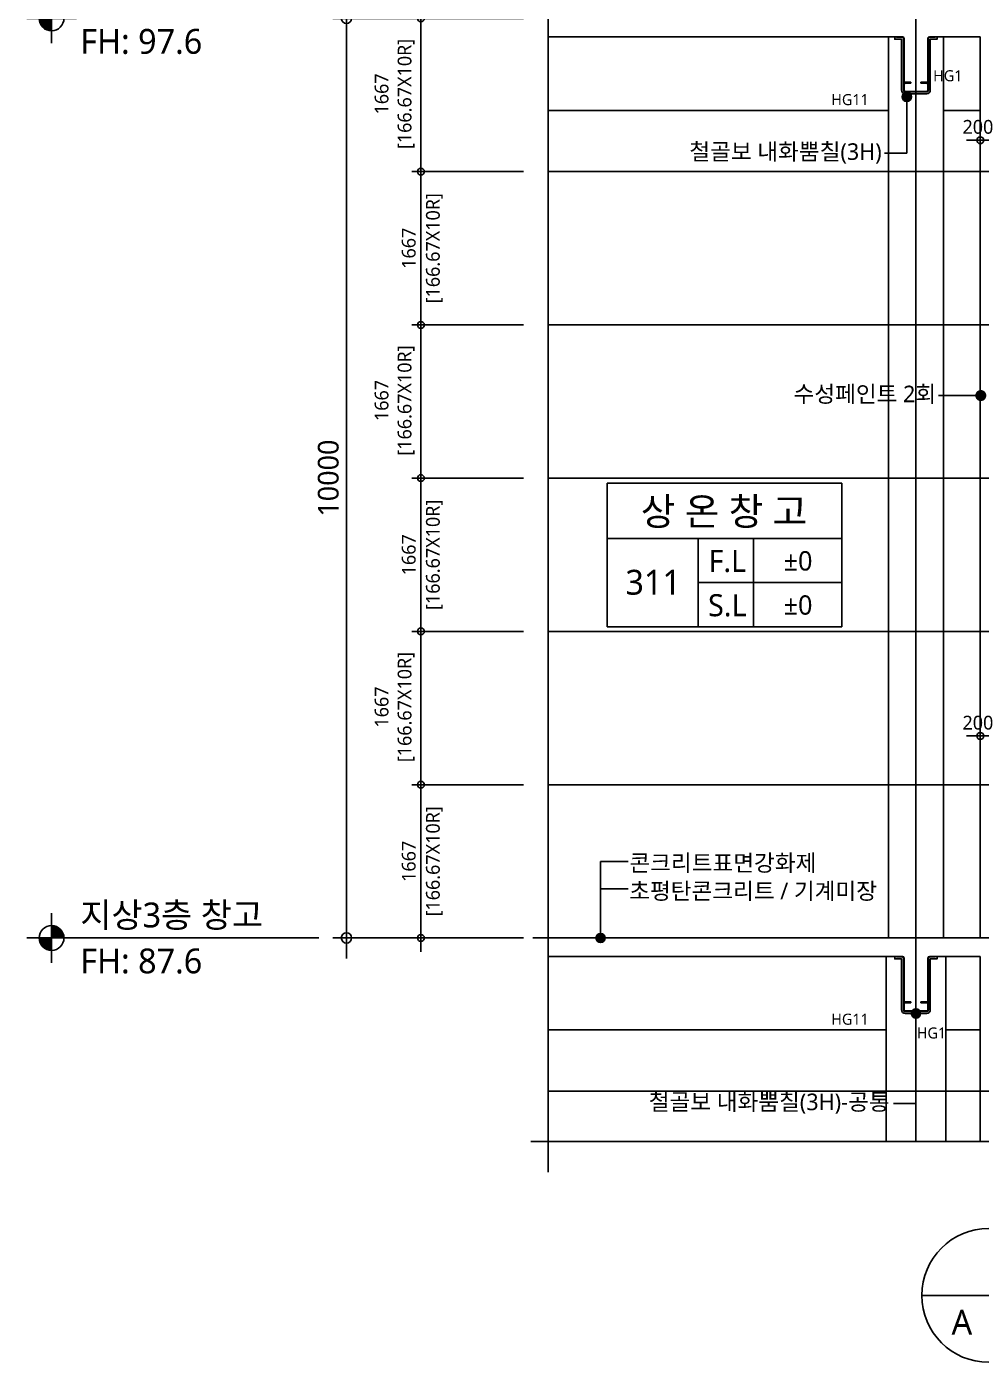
# Model space of a CAD drawing. Header units: millimetres. Extents: x -27671 to 122165, y 825 to 42056.
# Drawn here: x 90447 to 100827, y 1116 to 15640 of the extents above; entities that cross this region are included whole.
import ezdxf
from ezdxf.enums import TextEntityAlignment as Align

# ---------------------------------------------------------------- set-up
doc = ezdxf.new("R2010")
doc.units = ezdxf.units.MM
doc.header["$LTSCALE"] = 100
doc.header["$MEASUREMENT"] = 0
doc.header["$PDSIZE"] = -10
doc.linetypes.add('CEN', pattern=[62, 60, -1, 0, -1])
doc.layers.get('0').update_dxf_attribs({"linetype": 'CONTINUOUS'})
doc.layers.get('Defpoints').update_dxf_attribs({"color": 171, "linetype": 'CONTINUOUS'})
for name, color, linetype in [('CEN(ST)', 1, 'CEN'), ('CON', 2, 'CONTINUOUS'), ('FIN', 8, 'CONTINUOUS'), ('HAN', 9, 'CONTINUOUS'), ('HF', 3, 'CONTINUOUS'), ('LED', 7, 'CONTINUOUS'), ('NDIM', 7, 'CONTINUOUS'), ('SYM', 7, 'CONTINUOUS'), ('TEXT', 3, 'CONTINUOUS'), ('TEXT(AXIS)', 2, 'CONTINUOUS'), ('TEXT(MIN)', 7, 'CONTINUOUS'), ('TEXT(노트)', 7, 'CONTINUOUS'), ('TEXT(실명)', 3, 'CONTINUOUS'), ('TEXT-기입', 6, 'CONTINUOUS'), ('TITLE', 7, 'CONTINUOUS')]:
    doc.layers.add(name, color=color, linetype=linetype)
doc.styles.add('CGS', font='cgse', dxfattribs={"bigfont": 'cgs'})
doc.styles.add('나눔바른고딕', font='NanumBarunGothic.ttf')
doc.dimstyles.new('NDIM 1200', dxfattribs={"dimscale": 75, "dimtxt": 3, "dimasz": 1, "dimexe": 2, "dimexo": 2, "dimgap": 1, "dimtad": 1, "dimdec": 0, "dimdsep": 46, "dimtxsty": 'CGS', "dimblk": 'DOT0', "dimcen": 1, "dimdle": 8, "dimclrd": 256, "dimclre": 256, "dimclrt": 256, "dimadec": 0, "dimazin": 0, "dimtfac": 1, "dimtdec": 0, "dimtix": 1, "dimtmove": 2, "dimatfit": 3, "dimldrblk": 'DOT0', "dimfxl": 1, "dimtolj": 1, "dimtzin": 0, "dimlwd": -1, "dimlwe": -1, "dimarcsym": 0})

# ---------------------------------------------------------------- blocks, each defined once
blk = doc.blocks.new('A$C51E23882')
at = {"layer": 'TITLE'}
blk.add_lwpolyline([(8500, 0), (0, 0), (0, 5200), (8500, 5200)], close=True, dxfattribs=at)
for points in [[(8500, 3200), (0, 3200)], [(3300, 3200), (3300, 0)], [(5300, 3200), (5300, 0)], [(3300, 1600), (8500, 1600)]]:
    blk.add_lwpolyline(points, dxfattribs=at)
at = {"layer": 'TITLE', "style": '나눔바른고딕'}
for s, p in [('F.L', (4352, 2378)), ('S.L', (4352, 778))]:
    blk.add_text(s, height=800, dxfattribs=at).set_placement(p, align=Align.MIDDLE)
blk = doc.blocks.new('A$C19853FC8')
at = {"layer": 'SYM'}
for p, q in [((1800, 0), (1800, 3600)), ((3600, 1800), (0, 1800))]:
    blk.add_line(p, q, dxfattribs=at)
blk.add_circle((1800, 1800), 900, dxfattribs=at)
for points in [[(900, 1800), (1800, 2700), (914, 1959), (1643, 2686)], [(914, 1959), (1643, 2686), (954, 2112), (1492, 2646)], [(954, 2112), (1492, 2646), (1025, 2260), (1346, 2576)], [(1025, 2260), (1346, 2576), (1109, 2378), (1222, 2491)], [(1800, 900), (2700, 1800), (1959, 914), (2686, 1643)], [(1959, 914), (2686, 1643), (2112, 954), (2646, 1492)], [(2112, 954), (2646, 1492), (2260, 1025), (2576, 1346)], [(2260, 1025), (2576, 1346), (2378, 1109), (2491, 1222)]]:
    blk.add_solid(points, dxfattribs=at)
at = {"layer": 'SYM', "linetype": 'Continuous'}
for points in [[(1800, 2700), (1800, 1800), (900, 1800)], [(2700, 1800), (1800, 900), (1800, 1800)]]:
    blk.add_solid(points, dxfattribs=at)
blk = doc.blocks.new('DOT0')
blk.add_line((-3, 0), (3, 0))
at = {"color": 6}
blk.add_circle((0, 0), 0.75, dxfattribs=at)
blk = doc.blocks.new('*D171')
at = {"layer": 'Defpoints', "color": 0, "ltscale": 0.4, "transparency": 16777216}
for p in [(95949, 17397), (94733, 15731), (95949, 15731)]:
    blk.add_point(p, dxfattribs=at)
at = {"layer": 'NDIM', "ltscale": 0.4, "transparency": 16777216}
for p, q in [((95849, 17397), (94633, 17397)), ((94733, 17347), (94733, 15781)), ((95849, 15731), (94633, 15731))]:
    blk.add_line(p, q, dxfattribs=at)
at = {"layer": 'NDIM', "ltscale": 0.4, "transparency": 16777216, "xscale": 50, "yscale": 50, "zscale": 50}
for p, rotation in [((94733, 17397), 90), ((94733, 15731), 270)]:
    blk.add_blockref('DOT0', p, dxfattribs=dict(at, rotation=rotation))
at = {"layer": 'NDIM', "ltscale": 0.4, "transparency": 16777216, "insert": (94447, 16552), "char_height": 150, "attachment_point": 5, "rotation": 90, "style": '나눔바른고딕'}
blk.add_mtext('\\A1;1667\\P[166.67X10R]', dxfattribs=at)
blk = doc.blocks.new('*D177')
at = {"layer": 'Defpoints', "color": 0, "ltscale": 0.4, "transparency": 16777216}
for p in [(95949, 25731), (93924, 15731), (95949, 15731)]:
    blk.add_point(p, dxfattribs=at)
at = {"layer": 'NDIM', "ltscale": 0.4, "transparency": 16777216}
for p, q in [((95799, 25731), (93774, 25731)), ((93924, 25656), (93924, 15806)), ((95799, 15731), (93774, 15731))]:
    blk.add_line(p, q, dxfattribs=at)
at = {"layer": 'NDIM', "ltscale": 0.4, "transparency": 16777216, "xscale": 75, "yscale": 75, "zscale": 75}
for p, rotation in [((93924, 25731), 90), ((93924, 15731), 270)]:
    blk.add_blockref('DOT0', p, dxfattribs=dict(at, rotation=rotation))
at = {"layer": 'NDIM', "ltscale": 0.4, "transparency": 16777216, "insert": (93727, 20731), "char_height": 225, "attachment_point": 5, "rotation": 90, "style": '나눔바른고딕'}
blk.add_mtext('\\A1;10000', dxfattribs=at)
blk = doc.blocks.new('*D178')
at = {"layer": 'Defpoints', "color": 0, "ltscale": 0.4, "transparency": 16777216}
for p in [(94733, 15731), (95949, 15731), (95949, 14064)]:
    blk.add_point(p, dxfattribs=at)
at = {"layer": 'NDIM', "ltscale": 0.4, "transparency": 16777216}
for p, q in [((95849, 15731), (94633, 15731)), ((94733, 14114), (94733, 15681)), ((95849, 14064), (94633, 14064))]:
    blk.add_line(p, q, dxfattribs=at)
at = {"layer": 'NDIM', "ltscale": 0.4, "transparency": 16777216, "xscale": 50, "yscale": 50, "zscale": 50}
for p, rotation in [((94733, 15731), 90), ((94733, 14064), 270)]:
    blk.add_blockref('DOT0', p, dxfattribs=dict(at, rotation=rotation))
at = {"layer": 'NDIM', "ltscale": 0.4, "transparency": 16777216, "insert": (94447, 14909), "char_height": 150, "attachment_point": 5, "rotation": 90, "style": '나눔바른고딕'}
blk.add_mtext('\\A1;1667\\P[166.67X10R]', dxfattribs=at)
blk = doc.blocks.new('*D179')
at = {"layer": 'Defpoints', "color": 0, "ltscale": 0.4, "transparency": 16777216}
for p in [(94733, 14064), (95949, 14064), (95949, 12397)]:
    blk.add_point(p, dxfattribs=at)
at = {"layer": 'NDIM', "ltscale": 0.4, "transparency": 16777216}
for p, q in [((95849, 14064), (94633, 14064)), ((94733, 12447), (94733, 14014)), ((95849, 12397), (94633, 12397))]:
    blk.add_line(p, q, dxfattribs=at)
at = {"layer": 'NDIM', "ltscale": 0.4, "transparency": 16777216, "xscale": 50, "yscale": 50, "zscale": 50}
for p, rotation in [((94733, 14064), 90), ((94733, 12397), 270)]:
    blk.add_blockref('DOT0', p, dxfattribs=dict(at, rotation=rotation))
at = {"layer": 'NDIM', "ltscale": 0.4, "transparency": 16777216, "char_height": 150, "attachment_point": 5, "rotation": 90, "style": '나눔바른고딕'}
for s, insert in [('\\A1;[166.67X10R]', (94880, 13231)), ('\\A1;1667', (94602, 13231))]:
    blk.add_mtext(s, dxfattribs=dict(at, insert=insert))
blk = doc.blocks.new('*D180')
at = {"layer": 'Defpoints', "color": 0, "ltscale": 0.4, "transparency": 16777216}
for p in [(94733, 12397), (95949, 12397), (95949, 10731)]:
    blk.add_point(p, dxfattribs=at)
at = {"layer": 'NDIM', "ltscale": 0.4, "transparency": 16777216}
for p, q in [((95849, 12397), (94633, 12397)), ((94733, 10781), (94733, 12347)), ((95849, 10731), (94633, 10731))]:
    blk.add_line(p, q, dxfattribs=at)
at = {"layer": 'NDIM', "ltscale": 0.4, "transparency": 16777216, "xscale": 50, "yscale": 50, "zscale": 50}
for p, rotation in [((94733, 12397), 90), ((94733, 10731), 270)]:
    blk.add_blockref('DOT0', p, dxfattribs=dict(at, rotation=rotation))
at = {"layer": 'NDIM', "ltscale": 0.4, "transparency": 16777216, "insert": (94447, 11575), "char_height": 150, "attachment_point": 5, "rotation": 90, "style": '나눔바른고딕'}
blk.add_mtext('\\A1;1667\\P[166.67X10R]', dxfattribs=at)
blk = doc.blocks.new('*D181')
at = {"layer": 'Defpoints', "color": 0, "ltscale": 0.4, "transparency": 16777216}
for p in [(94733, 10731), (95949, 10731), (95949, 9064)]:
    blk.add_point(p, dxfattribs=at)
at = {"layer": 'NDIM', "ltscale": 0.4, "transparency": 16777216}
for p, q in [((95849, 10731), (94633, 10731)), ((94733, 9114), (94733, 10681)), ((95849, 9064), (94633, 9064))]:
    blk.add_line(p, q, dxfattribs=at)
at = {"layer": 'NDIM', "ltscale": 0.4, "transparency": 16777216, "xscale": 50, "yscale": 50, "zscale": 50}
for p, rotation in [((94733, 10731), 90), ((94733, 9064), 270)]:
    blk.add_blockref('DOT0', p, dxfattribs=dict(at, rotation=rotation))
at = {"layer": 'NDIM', "ltscale": 0.4, "transparency": 16777216, "char_height": 150, "attachment_point": 5, "rotation": 90, "style": '나눔바른고딕'}
for s, insert in [('\\A1;[166.67X10R]', (94880, 9897)), ('\\A1;1667', (94602, 9897))]:
    blk.add_mtext(s, dxfattribs=dict(at, insert=insert))
blk = doc.blocks.new('*D182')
at = {"layer": 'Defpoints', "color": 0, "ltscale": 0.4, "transparency": 16777216}
for p in [(94733, 9064), (95949, 9064), (95949, 7397)]:
    blk.add_point(p, dxfattribs=at)
at = {"layer": 'NDIM', "ltscale": 0.4, "transparency": 16777216}
for p, q in [((95849, 9064), (94633, 9064)), ((94733, 7447), (94733, 9014)), ((95849, 7397), (94633, 7397))]:
    blk.add_line(p, q, dxfattribs=at)
at = {"layer": 'NDIM', "ltscale": 0.4, "transparency": 16777216, "xscale": 50, "yscale": 50, "zscale": 50}
for p, rotation in [((94733, 9064), 90), ((94733, 7397), 270)]:
    blk.add_blockref('DOT0', p, dxfattribs=dict(at, rotation=rotation))
at = {"layer": 'NDIM', "ltscale": 0.4, "transparency": 16777216, "insert": (94447, 8242), "char_height": 150, "attachment_point": 5, "rotation": 90, "style": '나눔바른고딕'}
blk.add_mtext('\\A1;1667\\P[166.67X10R]', dxfattribs=at)
blk = doc.blocks.new('*D183')
at = {"layer": 'Defpoints', "color": 0, "ltscale": 0.4, "transparency": 16777216}
for p in [(94733, 7397), (95949, 7397), (95949, 5731)]:
    blk.add_point(p, dxfattribs=at)
at = {"layer": 'NDIM', "ltscale": 0.4, "transparency": 16777216}
for p, q in [((95849, 7397), (94633, 7397)), ((94733, 5781), (94733, 7347)), ((95849, 5731), (94633, 5731))]:
    blk.add_line(p, q, dxfattribs=at)
at = {"layer": 'NDIM', "ltscale": 0.4, "transparency": 16777216, "xscale": 50, "yscale": 50, "zscale": 50}
for p, rotation in [((94733, 7397), 90), ((94733, 5731), 270)]:
    blk.add_blockref('DOT0', p, dxfattribs=dict(at, rotation=rotation))
at = {"layer": 'NDIM', "ltscale": 0.4, "transparency": 16777216, "char_height": 150, "attachment_point": 5, "rotation": 90, "style": '나눔바른고딕'}
for s, insert in [('\\A1;[166.67X10R]', (94880, 6564)), ('\\A1;1667', (94602, 6564))]:
    blk.add_mtext(s, dxfattribs=dict(at, insert=insert))
blk = doc.blocks.new('*D184')
at = {"layer": 'Defpoints', "color": 0, "ltscale": 0.4, "transparency": 16777216}
for p in [(93924, 15731), (95949, 15731), (95949, 5731)]:
    blk.add_point(p, dxfattribs=at)
at = {"layer": 'NDIM', "ltscale": 0.4, "transparency": 16777216}
for p, q in [((95799, 15731), (93774, 15731)), ((93924, 5806), (93924, 15656)), ((95799, 5731), (93774, 5731))]:
    blk.add_line(p, q, dxfattribs=at)
at = {"layer": 'NDIM', "ltscale": 0.4, "transparency": 16777216, "xscale": 75, "yscale": 75, "zscale": 75}
for p, rotation in [((93924, 15731), 90), ((93924, 5731), 270)]:
    blk.add_blockref('DOT0', p, dxfattribs=dict(at, rotation=rotation))
at = {"layer": 'NDIM', "ltscale": 0.4, "transparency": 16777216, "insert": (93727, 10731), "char_height": 225, "attachment_point": 5, "rotation": 90, "style": '나눔바른고딕'}
blk.add_mtext('\\A1;10000', dxfattribs=at)
blk = doc.blocks.new('*U228')
at = {"layer": 'Defpoints'}
blk.add_point((0, 0), dxfattribs=at)
at = {"layer": 'HF'}
for p, q in [((-209, 0), (-147, 0)), ((-209, 0), (-209, -6)), ((209, 0), (147, 0)), ((209, 0), (209, -6)), ((-209, -6), (-147, -6)), ((-135, -18), (-135, -482)), ((-129, -18), (-129, -482)), ((129, -18), (129, -482)), ((135, -18), (135, -482)), ((209, -6), (147, -6)), ((-135, -518), (-135, -582)), ((-129, -518), (-129, -582)), ((-117, -494), (-55, -494)), ((-117, -500), (-55, -500)), ((-117, -506), (-55, -506)), ((-55, -494), (-55, -500)), ((-55, -500), (-55, -506)), ((117, -494), (55, -494)), ((55, -494), (55, -500)), ((117, -500), (55, -500)), ((55, -500), (55, -506)), ((117, -506), (55, -506)), ((129, -518), (129, -582)), ((135, -518), (135, -582)), ((-117, -594), (117, -594)), ((-117, -600), (117, -600))]:
    blk.add_line(p, q, dxfattribs=at)
for centre, radius, start, end in [((-147, -18), 18, 360, 450), ((147, -18), 18, 90, 180), ((-147, -18), 12, 360, 450), ((147, -18), 12, 90, 180), ((-117, -482), 18, 180, 270), ((-117, -518), 18, 90, 180), ((-117, -482), 12, 180, 270), ((-117, -518), 12, 90, 180), ((117, -482), 12, 270, 360), ((117, -482), 18, 270, 360), ((117, -518), 18, 0, 90), ((117, -518), 12, 0, 90), ((-117, -582), 18, 180, 270), ((-117, -582), 12, 180, 270), ((117, -582), 12, 270, 360), ((117, -582), 18, 270, 360)]:
    blk.add_arc(centre, radius, start, end, dxfattribs=at)
blk = doc.blocks.new('*D243')
at = {"layer": 'Defpoints', "color": 0, "ltscale": 0.4, "transparency": 16777216}
for p in [(100816, 7927), (100816, 7585), (101016, 7585)]:
    blk.add_point(p, dxfattribs=at)
at = {"layer": 'NDIM', "ltscale": 0.4, "transparency": 16777216}
for p, q in [((100816, 7685), (100816, 8027)), ((101016, 7685), (101016, 8027)), ((100966, 7927), (100866, 7927))]:
    blk.add_line(p, q, dxfattribs=at)
at = {"layer": 'NDIM', "ltscale": 0.4, "transparency": 16777216, "xscale": 50, "yscale": 50, "zscale": 50, "rotation": 180}
blk.add_blockref('DOT0', (100816, 7927), dxfattribs=at)
at = {"layer": 'NDIM', "ltscale": 0.4, "transparency": 16777216, "xscale": 50, "yscale": 50, "zscale": 50}
blk.add_blockref('DOT0', (101016, 7927), dxfattribs=at)
at = {"layer": 'NDIM', "ltscale": 0.4, "transparency": 16777216, "insert": (100790, 8071), "char_height": 150, "attachment_point": 5, "style": '나눔바른고딕'}
blk.add_mtext('\\A1;200', dxfattribs=at)
blk = doc.blocks.new('*D271')
at = {"layer": 'Defpoints', "color": 0, "ltscale": 0.4, "transparency": 16777216}
for p in [(100816, 14406), (100816, 14064), (101016, 14064)]:
    blk.add_point(p, dxfattribs=at)
at = {"layer": 'NDIM', "ltscale": 0.4, "transparency": 16777216}
for p, q in [((100816, 14164), (100816, 14506)), ((100966, 14406), (100866, 14406)), ((101016, 14164), (101016, 14506))]:
    blk.add_line(p, q, dxfattribs=at)
at = {"layer": 'NDIM', "ltscale": 0.4, "transparency": 16777216, "xscale": 50, "yscale": 50, "zscale": 50, "rotation": 180}
blk.add_blockref('DOT0', (100816, 14406), dxfattribs=at)
at = {"layer": 'NDIM', "ltscale": 0.4, "transparency": 16777216, "xscale": 50, "yscale": 50, "zscale": 50}
blk.add_blockref('DOT0', (101016, 14406), dxfattribs=at)
at = {"layer": 'NDIM', "ltscale": 0.4, "transparency": 16777216, "insert": (100790, 14550), "char_height": 150, "attachment_point": 5, "style": '나눔바른고딕'}
blk.add_mtext('\\A1;200', dxfattribs=at)

msp = doc.modelspace()

# ---------------------------------------------------------------- hatches: boundary and pattern name
at = {"ltscale": 10000}
h = msp.add_hatch(color=256, dxfattribs=at)
h.dxf.hatch_style = 1
edge = h.paths.add_edge_path()
edge.add_arc((100016.5, 14877.7), 50, -180, 180)
h = msp.add_hatch(color=256, dxfattribs=at)
h.dxf.hatch_style = 1
edge = h.paths.add_edge_path()
edge.add_arc((96686.9, 5730.6), 50, 0, 360)
h = msp.add_hatch(color=256, dxfattribs=at)
h.dxf.hatch_style = 1
edge = h.paths.add_edge_path()
edge.add_arc((100115.9, 4909.6), 50, -180, 180)

# ---------------------------------------------------------------- linework, layer by layer
at = {"layer": 'CEN(ST)', "ltscale": 10000}
for p, q in [((100115.9, 38730.6), (100115.9, 3518.1)), ((96118.6, 14063.9), (110594.2, 14063.9)), ((96118.6, 12397.2), (110594.2, 12397.2)), ((96118.6, 10730.6), (110594.2, 10730.6)), ((96118.6, 9063.9), (110594.2, 9063.9)), ((96118.6, 7397.2), (110594.2, 7397.2)), ((95949.4, 5730.6), (110594.2, 5730.6)), ((96118.6, 4063.9), (110594.2, 4063.9))]:
    msp.add_line(p, q, dxfattribs=at)
at = {"layer": 'CON', "ltscale": 0.1}
msp.add_line((96118.6, 5730.6), (100815.9, 5730.6), dxfattribs=at)
for points in [[(96118.6, 15530.6), (99968.9, 15530.6)], [(100262.9, 15530.6), (100815.9, 15530.6)], [(100815.9, 5730.6), (100815.9, 15530.6)], [(96118.6, 5530.6), (99968.9, 5530.6)], [(100262.9, 5530.6), (100815.9, 5530.6)], [(100815.9, 3518.1), (100815.9, 5530.6)]]:
    msp.add_lwpolyline(points, dxfattribs=at)
at = {"layer": 'FIN', "ltscale": 10000}
for points in [[(100324.9, 15530.6), (100324.9, 15524.6), (100262.9, 15524.6, 0.4142136), (100250.9, 15512.6), (100250.9, 14948.6, -0.4142136), (100232.9, 14930.6), (99998.9, 14930.6, -0.4142136), (99980.9, 14948.6), (99980.9, 15512.6, 0.4142136), (99968.9, 15524.6), (99906.9, 15524.6), (99906.9, 15530.6), (99885.9, 15530.6), (99885.9, 15503.6), (99959.9, 15503.6), (99959.9, 14948.6, 0.4142136), (99998.9, 14909.6), (100232.9, 14909.6, 0.4142136), (100271.9, 14948.6), (100271.9, 15503.6), (100345.9, 15503.6), (100345.9, 15530.6)], [(100324.9, 5530.6), (100324.9, 5524.6), (100262.9, 5524.6, 0.4142136), (100250.9, 5512.6), (100250.9, 4948.6, -0.4142136), (100232.9, 4930.6), (99998.9, 4930.6, -0.4142136), (99980.9, 4948.6), (99980.9, 5512.6, 0.4142136), (99968.9, 5524.6), (99906.9, 5524.6), (99906.9, 5530.6), (99885.9, 5530.6), (99885.9, 5503.6), (99959.9, 5503.6), (99959.9, 4948.6, 0.4142136), (99998.9, 4909.6), (100232.9, 4909.6, 0.4142136), (100271.9, 4948.6), (100271.9, 5503.6), (100345.9, 5503.6), (100345.9, 5530.6)]]:
    msp.add_lwpolyline(points, format="xyb", close=True, dxfattribs=at)
at = {"layer": 'HAN', "ltscale": 10000}
for p, q in [((99815.9, 15530.6), (99815.9, 5730.6)), ((100415.9, 15530.6), (100415.9, 5730.6)), ((99790.9, 5530.6), (99790.9, 3518.1)), ((100440.9, 5530.6), (100440.9, 3518.1))]:
    msp.add_line(p, q, dxfattribs=at)
for points in [[(96118.6, 14730.6), (99815.9, 14730.6)], [(100415.9, 14730.6), (100815.9, 14730.6)], [(96118.6, 4730.6), (99790.9, 4730.6)], [(100440.9, 4730.6), (100815.9, 4730.6)]]:
    msp.add_lwpolyline(points, dxfattribs=at)
at = {"layer": 'LED', "ltscale": 10000}
for p, q in [((100016.5, 14264.5), (100016.5, 14877.7)), ((99773.7, 14264.5), (100016.5, 14264.5)), ((96986.9, 6561.4), (96686.9, 6561.4)), ((96686.9, 6561.4), (96686.9, 5730.6)), ((96986.9, 6263.6), (96686.9, 6263.6)), ((100115.9, 3930.7), (100115.9, 4909.6)), ((99873.1, 3930.7), (100115.9, 3930.7))]:
    msp.add_line(p, q, dxfattribs=at)
for centre in [(100016.5, 14877.7), (96686.9, 5730.6), (100115.9, 4909.6)]:
    msp.add_circle(centre, 50, dxfattribs=at)
at = {"layer": 'SYM', "ltscale": 1000}
msp.add_line((93624.4, 5730.6), (90716.9, 5730.6), dxfattribs=at)
at = {"layer": 'SYM'}
msp.add_line((100179.2, 1843.6), (107808.1, 1843.6), dxfattribs=at)
at = {"layer": 'SYM', "ltscale": 10000}
for points in [[(96118.6, 3185), (96118.6, 20015.1), (96036.1, 19994.8), (96206.8, 20116.3), (96118.6, 20096.1), (96118.6, 38880.6)], [(95927.5, 3518.1), (103425.4, 3518.1), (103405.1, 3435.6), (103526.6, 3600.6), (103506.4, 3518.1), (110840.7, 3518.1)]]:
    msp.add_lwpolyline(points, dxfattribs=at)
at = {"layer": 'SYM'}
msp.add_circle((100906.5, 1843.6), 727.3, dxfattribs=at)

# ---------------------------------------------------------------- block references
at = {"ltscale": 1000, "xscale": -0.15, "yscale": 0.15, "zscale": 0.15}
for p in [(90986.9, 15460.6), (90986.9, 5460.6)]:
    msp.add_blockref('A$C19853FC8', p, dxfattribs=at)
at = {"xscale": 0.3, "yscale": 0.3, "zscale": 0.3}
msp.add_blockref('A$C51E23882', (96759.4, 9115), dxfattribs=at)
at = {"layer": 'HF'}
for p in [(100115.9, 15530.6), (100115.9, 5530.6)]:
    msp.add_blockref('*U228', p, dxfattribs=at)

# ---------------------------------------------------------------- texts
at = {"layer": 'TEXT', "style": '나눔바른고딕'}
msp.add_text('A', height=270, dxfattribs=at).set_placement((100615.6, 1552.7), align=Align.MIDDLE)
at = {"layer": 'TEXT(AXIS)', "style": '나눔바른고딕'}
for s, p in [('FH: 97.6', (91029.4, 15480.6)), ('지상3층 창고', (91029.4, 5980.6)), ('FH: 87.6', (91029.4, 5480.6))]:
    msp.add_text(s, height=270, dxfattribs=at).set_placement(p, align=Align.MIDDLE_LEFT)
at = {"layer": 'TEXT(MIN)', "style": '나눔바른고딕'}
for s, p in [('철골보 내화뿜칠(3H)', (99743.3, 14282.1)), ('콘크리트표면강화제', (99033.3, 6547.1)), ('초평탄콘크리트 / 기계미장', (99692.2, 6241.6)), ('철골보 내화뿜칠(3H)-공통', (99829.3, 3948.3))]:
    msp.add_text(s, height=180, dxfattribs=at).set_placement(p, align=Align.MIDDLE_RIGHT)
msp.add_text('수성페인트 2회', height=180, rotation=360, dxfattribs=at).set_placement((100335.7, 11646.6), align=Align.MIDDLE_RIGHT)
at = {"layer": 'TEXT(노트)', "style": '나눔바른고딕'}
for s, p in [('HG1', (100302.9, 15107)), ('HG11', (99195.1, 14847.3)), ('HG11', (99195.1, 4847.3)), ('HG1', (100125.6, 4697.6))]:
    msp.add_text(s, height=120, dxfattribs=at).set_placement(p, align=Align.MIDDLE_LEFT)
at = {"layer": 'TEXT(실명)', "style": '나눔바른고딕'}
msp.add_text('상 온 창 고', height=300, dxfattribs=at).set_placement((98028.7, 10373.3), align=Align.MIDDLE)
at = {"layer": 'TEXT-기입', "style": '나눔바른고딕'}
for s, height, p in [('±0', 210, (98834.2, 9831.4)), ('311', 270, (97258.6, 9599)), ('±0', 210, (98834.2, 9351.4))]:
    msp.add_text(s, height=height, dxfattribs=at).set_placement(p, align=Align.MIDDLE)

# ---------------------------------------------------------------- dimensions: what is measured, and where the dimension line sits
at = {"layer": 'NDIM', "ltscale": 0.4}
for p1, angle, picture, middle in [((95949.4, 25730.6), 270, '*D177', (93727.3, 20730.6)), ((95949.4, 5730.6), 90, '*D184', (93727.3, 10730.6))]:
    dim = msp.add_linear_dim(base=(93924.4, 15730.6), p1=p1, p2=(95949.4, 15730.6), angle=angle, dimstyle='NDIM 1200', override={"dimtxsty": '나눔바른고딕'}, dxfattribs=at)
    dim.commit()
    dim.dimension.update_dxf_attribs({"geometry": picture, "text_midpoint": middle})
for base, p1, p2, angle, picture, middle in [((94733, 15730.6), (95949.4, 17397.2), (95949.4, 15730.6), 270, '*D171', (94446.8, 16552.4)), ((94733, 15730.6), (95949.4, 14063.9), (95949.4, 15730.6), 90, '*D178', (94446.8, 14908.7)), ((94733, 12397.2), (95949.4, 10730.6), (95949.4, 12397.2), 90, '*D180', (94446.8, 11575.4)), ((94733, 9063.9), (95949.4, 7397.2), (95949.4, 9063.9), 90, '*D182', (94446.8, 8242.1))]:
    dim = msp.add_linear_dim(base=base, p1=p1, p2=p2, angle=angle, text='<>\\X[166.67X10R]', dimstyle='NDIM 1200', override={"dimscale": 50, "dimtxsty": '나눔바른고딕'}, dxfattribs=at)
    dim.commit()
    dim.dimension.update_dxf_attribs({"geometry": picture, "text_midpoint": middle, "dimtype": 160})
for base, p1, p2, picture, middle in [((100815.9, 14405.7), (101015.9, 14063.9), (100815.9, 14063.9), '*D271', (100789.8, 14549.9)), ((100815.9, 7927.3), (101015.9, 7585.5), (100815.9, 7585.5), '*D243', (100789.8, 8071.4))]:
    dim = msp.add_linear_dim(base=base, p1=p1, p2=p2, angle=180, dimstyle='NDIM 1200', override={"dimscale": 50, "dimtxsty": '나눔바른고딕'}, dxfattribs=at)
    dim.commit()
    dim.dimension.update_dxf_attribs({"geometry": picture, "text_midpoint": middle, "dimtype": 160})
for base, p1, p2, picture, middle in [((94733, 14063.9), (95949.4, 12397.2), (95949.4, 14063.9), '*D179', (94733, 13230.6)), ((94733, 10730.6), (95949.4, 9063.9), (95949.4, 10730.6), '*D181', (94733, 9897.2)), ((94733, 7397.2), (95949.4, 5730.6), (95949.4, 7397.2), '*D183', (94733, 6563.9))]:
    dim = msp.add_linear_dim(base=base, p1=p1, p2=p2, angle=90, text='<>\\X[166.67X10R]', dimstyle='NDIM 1200', override={"dimscale": 50, "dimtxsty": '나눔바른고딕'}, dxfattribs=at)
    dim.commit()
    dim.dimension.update_dxf_attribs({"geometry": picture, "text_midpoint": middle})

# ---------------------------------------------------------------- leaders
at = {"layer": 'NDIM', "ltscale": 10000}
msp.add_leader([(100821.2, 11628.8), (100360.5, 11628.8), (100608, 11628.8)], dimstyle='NDIM 1200', override={"dimscale": 120, "dimasz": 1, "dimgap": 1, "dimtad": 0, "dimldrblk": 'Dot'}, dxfattribs=at)

doc.saveas('drawing.dxf')
